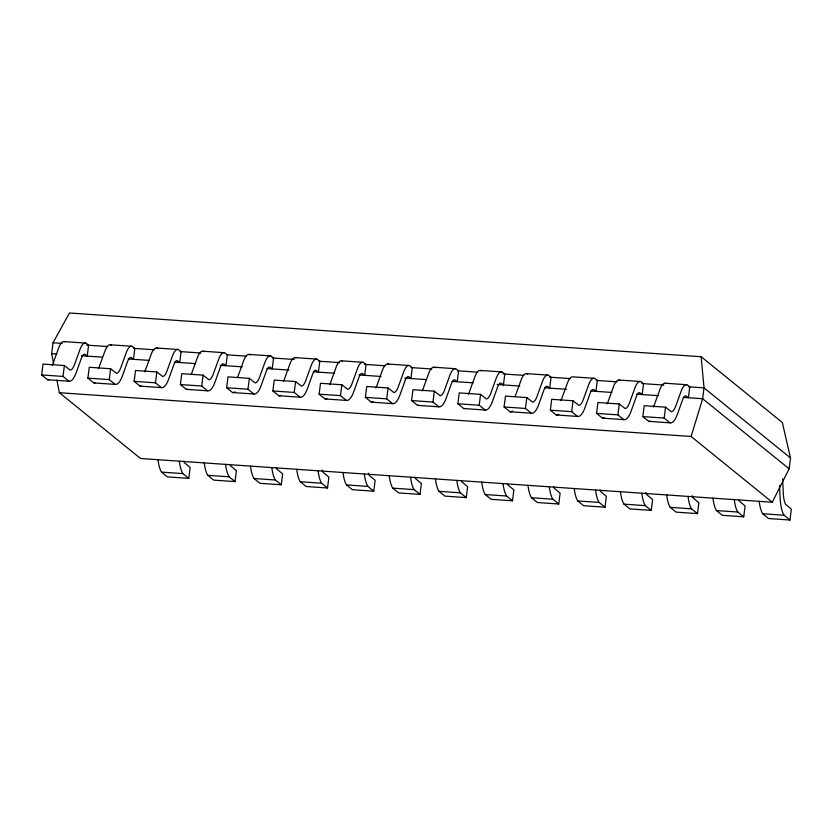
<?xml version="1.0" encoding="UTF-8"?>
<svg xmlns="http://www.w3.org/2000/svg" width="833" height="833" viewBox="0 0 833 833"><rect width="100%" height="100%" fill="white"/><g stroke="black" fill="none" stroke-linecap="round" stroke-linejoin="round"><path stroke-width="1.25" d="M41.65 374.944L43.024 364.073L64.37 365.552L70.191 370.112A21.075 5.987 -86 0 0 74.293 365.187L80.27 348.694A25.052 7.112 -86 0 1 86.08 343.279L88.6 345.237L87.226 356.108L85.258 354.514A13.89 3.946 -86 0 0 81.447 358.075L76.355 372.247A32.237 9.153 -86 0 1 68.889 381.202L47.543 379.723L41.65 374.944L62.996 376.422L68.889 381.202M53.645 363.729L51.656 353.65L53.031 342.769L69.451 312.979L701.167 356.732L782.322 422.518L790.507 457.963L789.132 468.833L772.253 502.247L140.538 458.494L59.372 392.718L56.883 380.108M62.996 376.422L64.37 365.552M87.892 378.14L89.266 367.27L110.612 368.748L116.433 373.319A21.075 5.987 -86 0 0 120.535 368.394L126.522 351.901A25.052 7.112 -86 0 1 132.332 346.476L134.842 348.444L133.478 359.315L131.51 357.721A13.89 3.946 -86 0 0 127.688 361.283L122.597 375.444A32.237 9.153 -86 0 1 115.131 384.398L93.796 382.92L87.892 378.14L109.238 379.619L115.131 384.398M109.238 379.619L110.612 368.748M134.144 381.347L135.519 370.477L156.854 371.955L162.685 376.516A21.075 5.987 -86 0 0 166.777 371.591L172.764 355.097A25.052 7.112 -86 0 1 178.574 349.683L181.094 351.641L179.72 362.511L177.752 360.918A13.89 3.946 -86 0 0 173.941 364.479L168.839 378.651A32.237 9.153 -86 0 1 161.383 387.605L140.038 386.127L134.144 381.347L155.479 382.826L161.383 387.605M155.479 382.826L156.854 371.955M180.386 384.554L181.761 373.684L203.106 375.152L208.927 379.723A21.075 5.987 -86 0 0 213.029 374.798L219.006 358.305A25.052 7.112 -86 0 1 224.816 352.89L227.336 354.848L225.962 365.718L223.994 364.125A13.89 3.946 -86 0 0 220.183 367.686L215.091 381.847A32.237 9.153 -86 0 1 207.625 390.812L186.28 389.334L180.386 384.554L201.732 386.033L207.625 390.812M158.01 459.743A32.237 9.153 -86 0 0 161.55 472.124L167.443 476.903L188.789 478.381L190.163 467.511L184.374 462.659A21.075 5.987 -86 0 1 183.749 461.243M201.732 386.033L203.106 375.152M226.628 387.751L228.003 376.88L249.348 378.359L255.169 382.92A21.075 5.987 -86 0 0 259.271 378.005L265.258 361.501A25.052 7.112 -86 0 1 271.069 356.087L273.578 358.044L272.204 368.925L270.246 367.332A13.89 3.946 -86 0 0 266.425 370.883L261.333 385.054A32.237 9.153 -86 0 1 253.867 394.009L232.532 392.53L226.628 387.751L247.974 389.23L253.867 394.009M204.262 462.95A32.237 9.153 -86 0 0 207.792 475.331L213.696 480.11L235.031 481.589L236.405 470.707L230.626 465.866A21.075 5.987 -86 0 1 229.991 464.45M247.974 389.23L249.348 378.359M272.88 390.958L274.244 380.087L295.59 381.566L301.411 386.127A21.075 5.987 -86 0 0 305.513 381.202L311.5 364.708A25.052 7.112 -86 0 1 317.311 359.294L319.83 361.251L318.456 372.122L316.488 370.529A13.89 3.946 -86 0 0 312.667 374.09L307.575 388.261A32.237 9.153 -86 0 1 300.119 397.216L278.774 395.737L272.88 390.958L294.216 392.437L300.119 397.216M250.504 466.147A32.237 9.153 -86 0 0 254.044 478.527L259.938 483.307L281.283 484.785L282.658 473.915L276.868 469.073A21.075 5.987 -86 0 1 276.244 467.657M294.216 392.437L295.59 381.566M319.122 394.165L320.497 383.284L341.842 384.763L347.663 389.334A21.075 5.987 -86 0 0 351.765 384.409L357.742 367.915A25.052 7.112 -86 0 1 363.552 362.49L366.072 364.458L364.698 375.329L362.73 373.736A13.89 3.946 -86 0 0 358.919 377.297L353.827 391.458A32.237 9.153 -86 0 1 346.361 400.413L325.016 398.945L319.122 394.165L340.468 395.633L346.361 400.413M296.746 469.354A32.237 9.153 -86 0 0 300.286 481.734L306.18 486.514L327.525 487.992L328.9 477.122L323.11 472.269A21.075 5.987 -86 0 1 322.204 470.02M340.468 395.633L341.842 384.763M365.364 397.362L366.739 386.491L388.084 387.97L393.905 392.53A21.075 5.987 -86 0 0 398.007 387.605L403.995 371.112A25.052 7.112 -86 0 1 409.805 365.697L412.314 367.655L410.94 378.526L408.982 376.933A13.89 3.946 -86 0 0 405.161 380.494L400.069 394.665A32.237 9.153 -86 0 1 392.603 403.62L371.258 402.141L365.364 397.362L386.71 398.84L392.603 403.62M342.998 472.561A32.237 9.153 -86 0 0 346.528 484.931L352.432 489.71L373.767 491.189L375.142 480.318L369.352 475.476A21.075 5.987 -86 0 1 368.446 473.227M386.71 398.84L388.084 387.97M411.606 400.569L412.981 389.698L434.326 391.177L440.147 395.737A21.075 5.987 -86 0 0 444.249 390.812L450.236 374.319A25.052 7.112 -86 0 1 456.047 368.904L458.566 370.862L457.192 381.733L455.224 380.14A13.89 3.946 -86 0 0 451.403 383.701L446.311 397.862A32.237 9.153 -86 0 1 438.856 406.827L417.51 405.348L411.606 400.569L432.952 402.047L438.856 406.827M389.24 475.758A32.237 9.153 -86 0 0 392.78 488.138L398.674 492.917L420.019 494.396L421.394 483.525L415.605 478.673A21.075 5.987 -86 0 1 414.98 477.257M432.952 402.047L434.326 391.177M457.858 403.766L459.233 392.895L480.568 394.373L486.399 398.945A21.075 5.987 -86 0 0 490.502 394.019L496.478 377.516A25.052 7.112 -86 0 1 502.289 372.101L504.808 374.069L503.434 384.94L501.466 383.347A13.89 3.946 -86 0 0 497.655 386.897L492.563 401.069A32.237 9.153 -86 0 1 485.098 410.023L463.752 408.545L457.858 403.766L479.204 405.244L485.098 410.023M435.482 478.965A32.237 9.153 -86 0 0 439.022 491.345L444.916 496.124L466.261 497.603L467.636 486.722L461.846 481.88A21.075 5.987 -86 0 1 461.222 480.464M479.204 405.244L480.568 394.373M504.1 406.973L505.475 396.102L526.82 397.58L532.641 402.141A21.075 5.987 -86 0 0 536.744 397.216L542.72 380.723A25.052 7.112 -86 0 1 548.53 375.308L551.05 377.266L549.676 388.136L547.718 386.543A13.89 3.946 -86 0 0 543.897 390.104L538.805 404.276A32.237 9.153 -86 0 1 531.339 413.23L509.994 411.752L504.1 406.973L525.446 408.451L531.339 413.23M481.724 482.161A32.237 9.153 -86 0 0 485.264 494.542L491.158 499.321L512.503 500.8L513.878 489.929L508.088 485.087A21.075 5.987 -86 0 1 507.464 483.671M525.446 408.451L526.82 397.58M550.342 410.18L551.717 399.299L573.062 400.777L578.883 405.348A21.075 5.987 -86 0 0 582.985 400.423L588.973 383.93A25.052 7.112 -86 0 1 594.783 378.515L597.303 380.473L595.928 391.343L593.96 389.75A13.89 3.946 -86 0 0 590.139 393.311L585.047 407.472A32.237 9.153 -86 0 1 577.581 416.438L556.246 414.959L550.342 410.18L571.688 411.658L577.581 416.438M527.976 485.368A32.237 9.153 -86 0 0 531.506 497.749L537.41 502.528L558.756 504.007L560.12 493.136L554.341 488.284A21.075 5.987 -86 0 1 553.706 486.868M571.688 411.658L573.062 400.777M596.595 413.376L597.969 402.506L619.304 403.984L625.135 408.545A21.075 5.987 -86 0 0 629.227 403.62L635.215 387.126A25.052 7.112 -86 0 1 641.025 381.712L643.545 383.669L642.17 394.55L640.202 392.957A13.89 3.946 -86 0 0 636.391 396.508L631.299 410.679A32.237 9.153 -86 0 1 623.834 419.634L602.488 418.156L596.595 413.376L617.93 414.855L623.834 419.634M574.218 488.575A32.237 9.153 -86 0 0 577.758 500.945L583.652 505.725L604.997 507.203L606.372 496.333L600.583 491.491A21.075 5.987 -86 0 1 599.958 490.075M617.93 414.855L619.304 403.984M642.837 416.583L644.211 405.713L665.557 407.191L671.377 411.752A21.075 5.987 -86 0 0 675.48 406.827L681.456 390.333A25.052 7.112 -86 0 1 687.267 384.919L689.786 386.876L688.412 397.747L686.444 396.154A13.89 3.946 -86 0 0 682.633 399.715L677.541 413.876A32.237 9.153 -86 0 1 670.076 422.841L648.73 421.363L642.837 416.583L664.182 418.062L670.076 422.841M620.46 491.772A32.237 9.153 -86 0 0 624 504.152L629.894 508.932L651.239 510.41L652.614 499.54L646.825 494.687A21.075 5.987 -86 0 1 645.919 492.438M664.182 418.062L665.557 407.191M666.712 494.979A32.237 9.153 -86 0 0 670.242 507.359L676.146 512.139L697.481 513.617L698.856 502.736L693.077 497.895A21.075 5.987 -86 0 1 692.161 495.645M712.954 498.176A32.237 9.153 -86 0 0 716.495 510.556L722.388 515.335L743.734 516.814L745.108 505.943L739.319 501.102A21.075 5.987 -86 0 1 738.694 499.685M759.196 501.383A32.237 9.153 -86 0 0 762.736 513.763L768.63 518.543L789.976 520.021L791.35 509.15L785.561 504.298A21.075 5.987 -86 0 1 783.353 494.261L782.604 478.788M772.253 502.247L691.088 436.471L702.646 398.736L704.02 387.866L701.167 356.732M64.172 341.613L85.518 343.092M110.414 344.81L131.76 346.289M156.666 348.017L178.002 349.496M202.908 351.214L224.254 352.692M249.15 354.421L270.496 355.899M295.392 357.628L316.738 359.106M341.645 360.824L362.99 362.303M387.886 364.031L409.232 365.51M434.128 367.228L455.474 368.707M480.381 370.435L501.726 371.914M526.623 373.642L547.968 375.121M594.21 378.317L572.865 376.839A25.052 7.112 -86 0 0 567.627 382.451L561.64 398.945A21.075 5.987 -86 0 1 560.869 400.642M619.117 380.046L640.452 381.524M665.359 383.242L686.704 384.721M53.031 342.769L62.111 343.404M86.747 345.112L107.499 346.549M133.426 348.34L154.178 349.777M180.115 351.578L200.868 353.015M226.795 354.806L246.245 356.16M272.183 357.951L294.236 359.481M318.872 361.189L339.614 362.626M364.26 364.333L385.002 365.77M410.94 367.561L431.692 368.998M457.629 370.8L477.08 372.143M503.017 373.944L523.759 375.381M549.697 377.172L570.449 378.609M596.386 380.41L617.128 381.847M641.774 383.555L663.818 385.075M688.454 386.783L704.02 387.866L790.507 457.963M51.656 353.65L56.842 354.004M81.478 355.712L102.23 357.149M128.167 358.95L148.909 360.387M174.701 362.168L195.599 363.615M220.235 365.323L242.278 366.853M266.924 368.55L288.968 370.081M313.427 371.778L334.356 373.226M358.992 374.933L381.035 376.464M404.661 378.099L426.423 379.598M452.163 381.389L473.113 382.836M497.155 384.502L519.792 386.075M544.438 387.772L566.482 389.303M590.899 391L611.87 392.447M636.506 394.155L658.549 395.675M683.195 397.383L702.646 398.736L789.132 468.833M59.372 392.718L691.088 436.471M161.55 472.124L182.896 473.602L188.789 478.381M207.792 475.331L229.137 476.809L235.031 481.589M254.044 478.527L275.379 480.006L281.283 484.785M300.286 481.734L321.632 483.213L327.525 487.992M346.528 484.931L367.874 486.41L373.767 491.189M392.78 488.138L414.116 489.617L420.019 494.396M439.022 491.345L460.368 492.824L466.261 497.603M485.264 494.542L506.61 496.02L512.503 500.8M531.506 497.749L552.852 499.227L558.756 504.007M577.758 500.945L599.104 502.424L604.997 507.203M624 504.152L645.346 505.631L651.239 510.41M670.242 507.359L691.588 508.838L697.481 513.617M716.495 510.556L737.83 512.035L743.734 516.814M762.736 513.763L784.082 515.242L789.976 520.021M527.685 374.142L527.195 373.83A25.052 7.112 -86 0 0 521.385 379.244L515.398 395.737A21.075 5.987 -86 0 1 515.013 396.633M481.432 370.945L480.943 370.623A25.052 7.112 -86 0 0 475.133 376.047L469.156 392.541A21.075 5.987 -86 0 1 468.375 394.238M435.19 367.738L434.701 367.426A25.052 7.112 -86 0 0 428.891 372.84L422.904 389.334A21.075 5.987 -86 0 1 422.133 391.031M388.949 364.542L388.459 364.219A25.052 7.112 -86 0 0 382.649 369.633L376.662 386.127A21.075 5.987 -86 0 1 375.891 387.834M250.212 354.931L249.723 354.608A25.052 7.112 -86 0 0 243.913 360.023L237.926 376.526A21.075 5.987 -86 0 1 237.551 377.411M203.97 351.724L203.481 351.411A25.052 7.112 -86 0 0 197.66 356.826L191.684 373.319A21.075 5.987 -86 0 1 191.298 374.215M157.718 348.527L157.229 348.204A25.052 7.112 -86 0 0 151.419 353.619L145.442 370.112A21.075 5.987 -86 0 1 144.661 371.82M111.476 345.32L110.987 344.997A25.052 7.112 -86 0 0 105.177 350.422L99.189 366.916A21.075 5.987 -86 0 1 98.419 368.613M779.521 485.556L780.052 496.968A32.237 9.153 -86 0 0 784.082 515.242M373.163 401.839A32.237 9.153 -86 0 1 371.258 402.141M506.61 496.02A32.237 9.153 -86 0 1 503.07 483.64M552.852 499.227A32.237 9.153 -86 0 1 549.322 486.847M418.77 405.296A32.237 9.153 -86 0 1 417.51 405.348M460.368 492.824A32.237 9.153 -86 0 1 456.828 480.443M342.207 361.022A25.052 7.112 -86 0 0 336.397 366.437L330.42 382.93A21.075 5.987 -86 0 1 329.649 384.627M326.921 398.632A32.237 9.153 -86 0 1 325.016 398.945M464.377 408.597A32.237 9.153 -86 0 1 463.752 408.545M599.104 502.424A32.237 9.153 -86 0 1 595.564 490.054M414.116 489.617A32.237 9.153 -86 0 1 410.586 477.236M295.965 357.815A25.052 7.112 -86 0 0 290.155 363.23L284.178 379.723A21.075 5.987 -86 0 1 283.397 381.431M280.679 395.436A32.237 9.153 -86 0 1 278.774 395.737M645.346 505.631A32.237 9.153 -86 0 1 641.806 493.251M512.545 411.044A32.237 9.153 -86 0 1 509.994 411.752M367.874 486.41A32.237 9.153 -86 0 1 364.333 474.029M235.073 391.833A32.237 9.153 -86 0 1 232.532 392.53M691.588 508.838A32.237 9.153 -86 0 1 688.058 496.458M558.797 414.251A32.237 9.153 -86 0 1 556.246 414.959M187.54 389.282A32.237 9.153 -86 0 1 186.28 389.334M321.632 483.213A32.237 9.153 -86 0 1 318.091 470.832M141.298 386.075A32.237 9.153 -86 0 1 140.038 386.127M275.379 480.006A32.237 9.153 -86 0 1 271.85 467.625M182.896 473.602A32.237 9.153 -86 0 1 179.355 461.222M229.137 476.809A32.237 9.153 -86 0 1 225.597 464.429M737.83 512.035A32.237 9.153 -86 0 1 734.3 499.654M665.931 383.44A25.052 7.112 -86 0 0 660.121 388.855L654.134 405.348A21.075 5.987 -86 0 1 653.364 407.045M650.635 421.061A32.237 9.153 -86 0 1 648.73 421.363M619.679 380.233A25.052 7.112 -86 0 0 613.869 385.648L607.892 402.152A21.075 5.987 -86 0 1 607.111 403.849M604.394 417.854A32.237 9.153 -86 0 1 602.488 418.156M64.745 341.801A25.052 7.112 -86 0 0 58.935 347.215L52.948 363.709A21.075 5.987 -86 0 1 52.177 365.416M49.449 379.421A32.237 9.153 -86 0 1 47.543 379.723M95.056 382.878A32.237 9.153 -86 0 1 93.796 382.92"/></g></svg>
